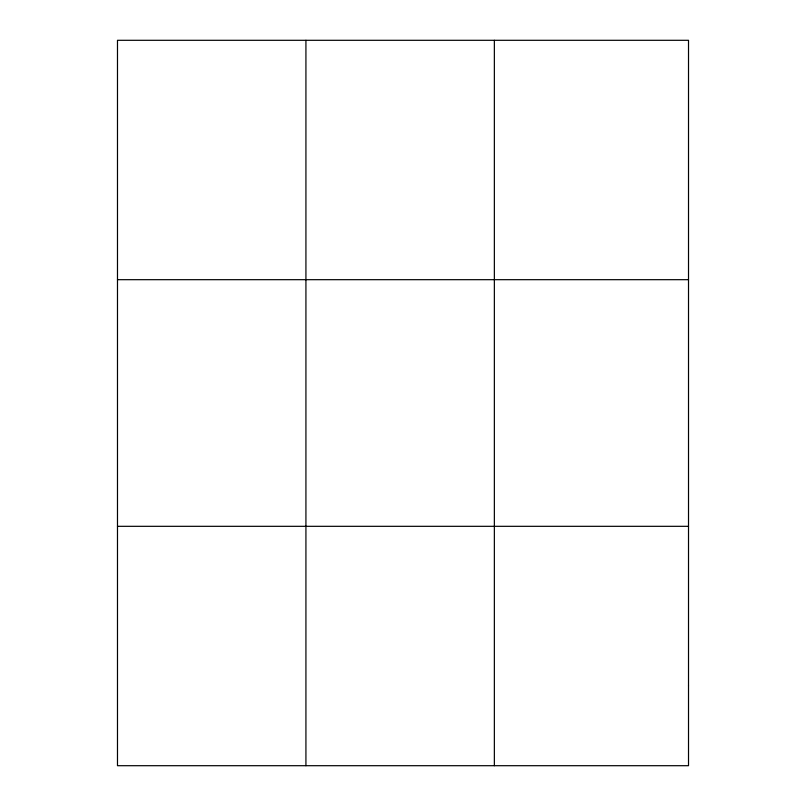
<?xml version="1.0" encoding="UTF-8"?>
<svg xmlns="http://www.w3.org/2000/svg" width="806" height="806" viewBox="0 0 806 806"><rect width="100%" height="100%" fill="white"/><g stroke="black" fill="none" stroke-linecap="round" stroke-linejoin="round"><path stroke-width="1.21" d="M305.927 40.3L305.927 765.7M494.36 40.3L494.36 765.7M117.485 279.682L688.515 279.682M117.485 526.318L688.515 526.318M688.515 685.906L688.515 765.7L117.485 765.7L117.485 40.3L688.515 40.3L688.515 685.906"/></g></svg>
